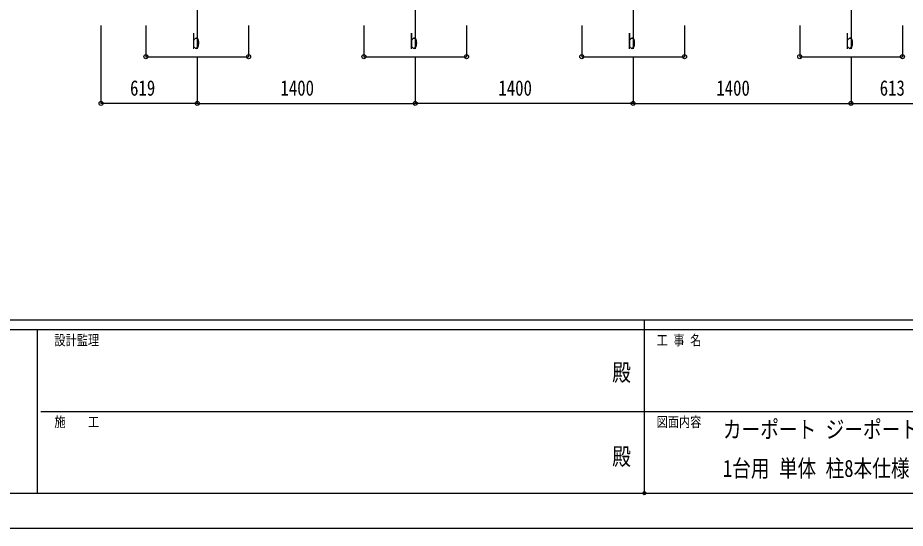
# Model space of a CAD drawing. Units: millimetres, scale not verified. Extents: x -12615 to 12615, y -8910 to 8910.
# Drawn here: x -4040 to 1661, y -8910 to -5632 of the extents above; entities that cross this region are included whole.
import ezdxf
from ezdxf.enums import TextEntityAlignment as Align

# ---------------------------------------------------------------- set-up
doc = ezdxf.new("R2010")
doc.units = ezdxf.units.MM
doc.header["$LTSCALE"] = 40
doc.header["$PDMODE"] = 32
doc.header["$PDSIZE"] = 20
for name, color, linetype in [('0-2_USER1', 3, 'Continuous'), ('0-3_YKK_12', 2, 'Continuous'), ('0-6_YKK_D', 6, 'Continuous'), ('0-7_YKK_ZWAK', 7, 'Continuous')]:
    doc.layers.add(name, color=color, linetype=linetype)
doc.styles.add('ＭＳ ゴシック', font='')
doc.styles.get('ＭＳ ゴシック').set_extended_font_data('MS Gothic')

msp = doc.modelspace()

# ---------------------------------------------------------------- linework, layer by layer
at = {"layer": '0-3_YKK_12'}
for p, q in [((-2886.8, -5332.18), (-2886.8, -5832.18)), ((-1486.8, -5332.18), (-1486.8, -5832.18)), ((-86.8, -5332.18), (-86.8, -5832.18)), ((1313.2, -5332.18), (1313.2, -5832.18))]:
    msp.add_line(p, q, dxfattribs=at)
at = {"layer": '0-6_YKK_D'}
for p, q in [((-3505.41, -5682.18), (-3505.41, -6183.18)), ((-3216.8, -5682.18), (-3216.8, -5883.18)), ((-2556.8, -5682.18), (-2556.8, -5883.18)), ((-1816.8, -5682.18), (-1816.8, -5883.18)), ((-1156.8, -5682.18), (-1156.8, -5883.18)), ((-416.8, -5682.18), (-416.8, -5883.18)), ((243.2, -5682.18), (243.2, -5883.18)), ((983.2, -5682.18), (983.2, -5883.18)), ((1643.2, -5682.18), (1643.2, -5883.18)), ((-3216.8, -5882.18), (-2556.8, -5882.18)), ((-2886.8, -5883.18), (-2886.8, -6183.18)), ((-2886.8, -5883.18), (-2886.8, -6183.18)), ((-1816.8, -5882.18), (-1156.8, -5882.18)), ((-1486.8, -5883.18), (-1486.8, -6183.18)), ((-1486.8, -5883.18), (-1486.8, -6183.18)), ((-416.8, -5882.18), (243.2, -5882.18)), ((-86.8, -5883.18), (-86.8, -6183.18)), ((-86.8, -5883.18), (-86.8, -6183.18)), ((983.2, -5882.18), (1643.2, -5882.18)), ((1313.2, -5883.18), (1313.2, -6183.18)), ((1313.2, -5883.18), (1313.2, -6183.18)), ((-2886.8, -6182.18), (-3505.41, -6182.18)), ((-2886.8, -6182.18), (-1486.8, -6182.18)), ((-86.8, -6182.18), (-1486.8, -6182.18)), ((-86.8, -6182.18), (1313.2, -6182.18)), ((1313.2, -6182.18), (1926.38, -6182.18))]:
    msp.add_line(p, q, dxfattribs=at)
for centre in [(-3216.8, -5882.18), (-2556.8, -5882.18), (-1816.8, -5882.18), (-1156.8, -5882.18), (-416.8, -5882.18), (243.2, -5882.18), (983.2, -5882.18), (1643.2, -5882.18), (-3505.41, -6182.18), (-2886.8, -6182.18), (-2886.8, -6182.18), (-1486.8, -6182.18), (-1486.8, -6182.18), (-86.8, -6182.18), (-86.8, -6182.18), (1313.2, -6182.18), (1313.2, -6182.18)]:
    msp.add_circle(centre, 12.75, dxfattribs=at)
at = {"layer": '0-7_YKK_ZWAK'}
for p, q in [((11685.06, -7575), (-11714.94, -7575)), ((-14.94, -7575), (-14.94, -8685)), ((-3914.94, -7635), (-11714.94, -7635)), ((-3914.94, -7635), (-3914.94, -8685)), ((-14.94, -7635), (-3914.94, -7635)), ((3885.06, -7635), (-14.94, -7635)), ((-3892.44, -8160), (-14.94, -8160)), ((-14.94, -8160), (3885.06, -8160)), ((-11714.94, -8685), (-3914.94, -8685)), ((-3914.94, -8685), (-14.94, -8685)), ((-14.94, -8685), (3885.06, -8685))]:
    msp.add_line(p, q, dxfattribs=at)
msp.add_lwpolyline([(-12615, -8910), (12615, -8910), (12615, 8910), (-12615, 8910)], close=True, dxfattribs=at)
msp.add_point((-14.94, -8685), dxfattribs=at)

# ---------------------------------------------------------------- texts
at = {"layer": '0-2_USER1', "style": 'ＭＳ ゴシック', "width": 0.8}
for s, p in [('カーポート ジーポートPro PV 3000タイプ', (489.47, -8363.23)), ('1台用 単体 柱8本仕様 姿図 55-36', (489.47, -8613.23))]:
    msp.add_text(s, height=110, dxfattribs=at).set_placement(p, align=Align.BOTTOM_LEFT)
at = {"layer": '0-6_YKK_D', "style": 'ＭＳ ゴシック', "width": 0.8}
for s, p in [('b', (-2922.8, -5862.18)), ('b', (-1522.8, -5862.18)), ('b', (-122.8, -5862.18)), ('b', (1277.2, -5862.18)), ('619', (-3318.5, -6162.18)), ('1400', (-2352.4, -6162.18)), ('1400', (-952.4, -6162.18)), ('1400', (447.6, -6162.18)), ('613', (1497.39, -6162.18))]:
    msp.add_text(s, height=98.97, dxfattribs=at).set_placement(p, align=Align.BOTTOM_LEFT)
at = {"layer": '0-7_YKK_ZWAK', "style": 'ＭＳ ゴシック', "width": 0.8}
for s, height, p in [('設計監理', 65.98, (-3804.94, -7755)), ('工 事 名', 65.98, (63.81, -7755)), ('殿', 110, (-221, -7997.5)), ('施\u3000\u3000工', 65.98, (-3804.94, -8280)), ('図面内容', 65.98, (63.81, -8280)), ('殿', 110, (-221, -8537.5))]:
    msp.add_text(s, height=height, dxfattribs=at).set_placement(p, align=Align.BOTTOM_LEFT)

doc.saveas('drawing.dxf')
